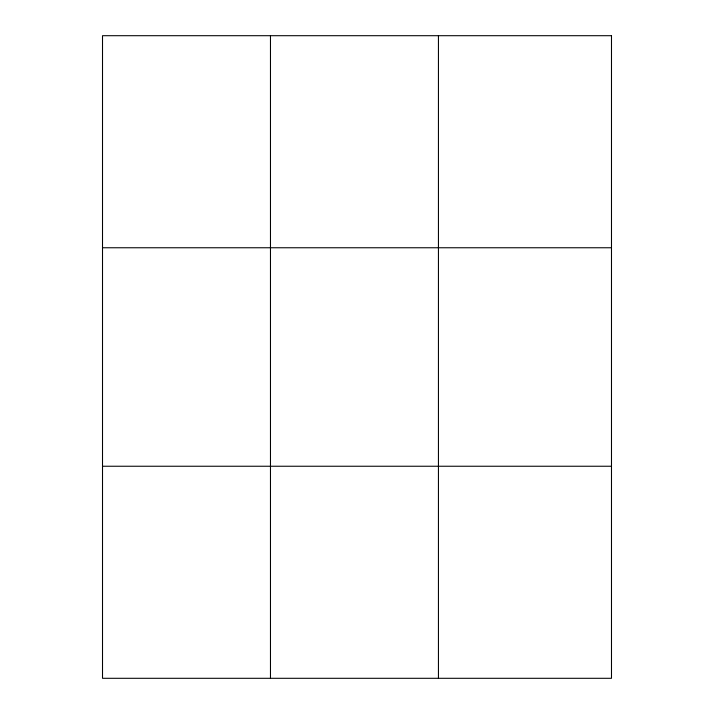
<?xml version="1.0" encoding="UTF-8"?>
<svg xmlns="http://www.w3.org/2000/svg" width="714" height="714" viewBox="0 0 714 714"><rect width="100%" height="100%" fill="white"/><g stroke="black" fill="none" stroke-linecap="round" stroke-linejoin="round"><path stroke-width="1.07" d="M270.472 678.3L270.472 35.7M438.441 678.3L438.441 35.7M102.513 247.758L611.487 247.758M102.513 466.242L611.487 466.242M611.487 35.7L611.487 678.3L102.513 678.3L102.513 35.7L611.487 35.7"/></g></svg>
